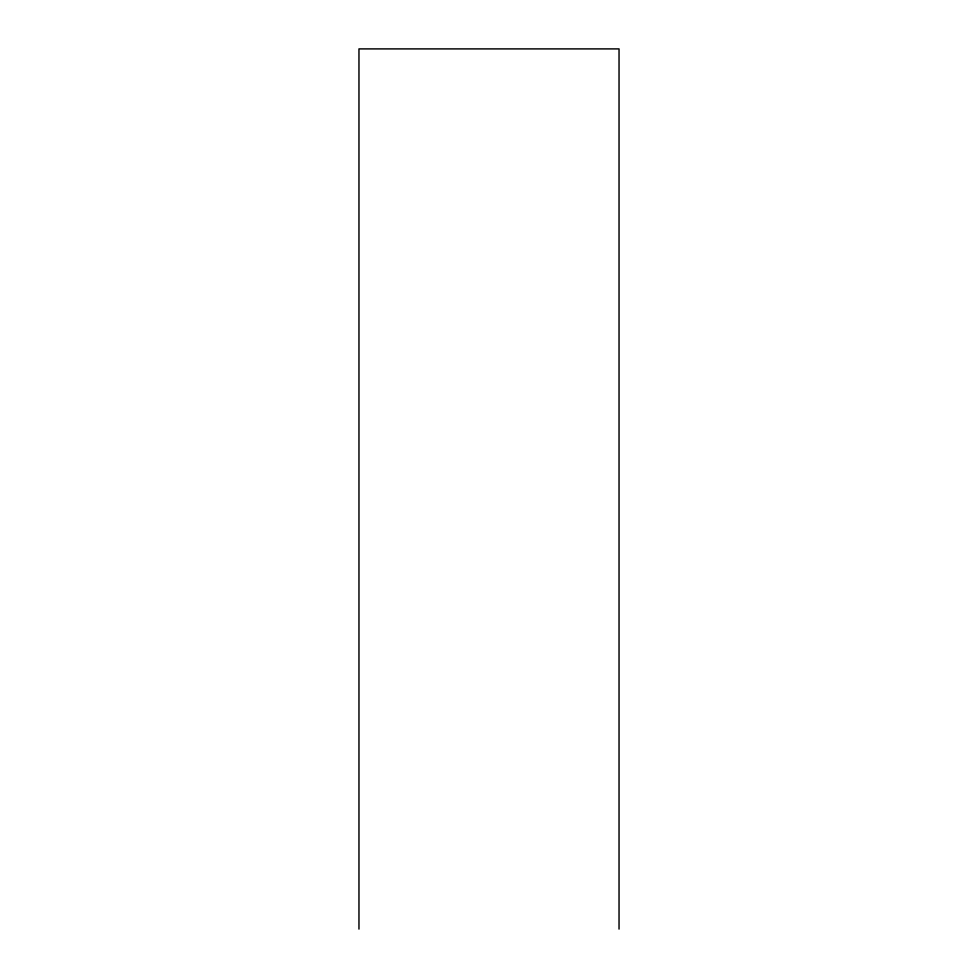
<?xml version="1.0" encoding="UTF-8"?>
<svg xmlns="http://www.w3.org/2000/svg" width="978" height="978" viewBox="0 0 978 978"><rect width="100%" height="100%" fill="white"/><g stroke="black" fill="none" stroke-linecap="round" stroke-linejoin="round"><path stroke-width="1.47" d="M619.037 929.1L619.037 48.9L358.963 48.9L358.963 929.1"/></g></svg>
